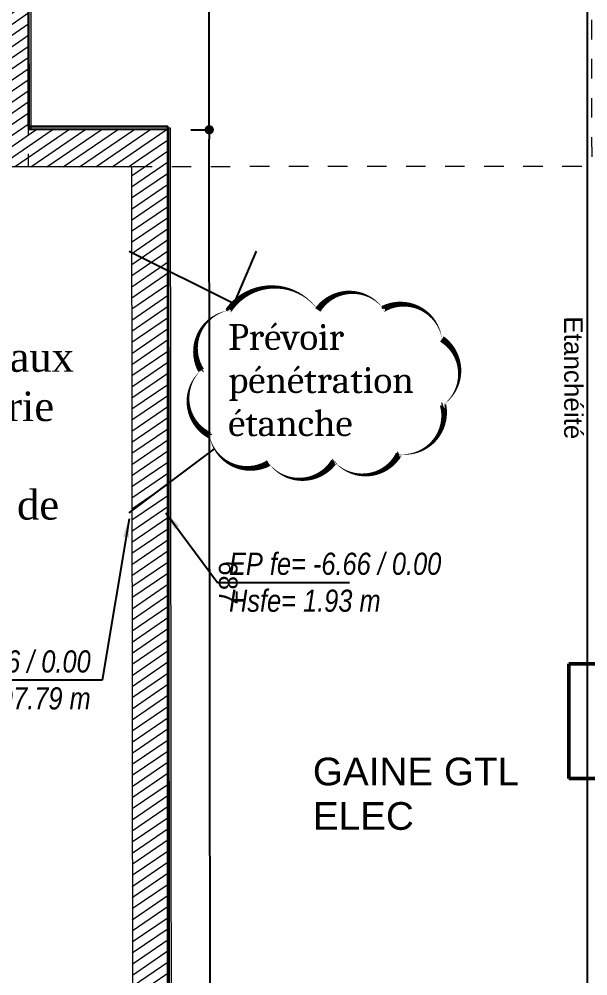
# Model space of a CAD drawing. Header units: centimetres. Extents: x 39595 to 63691, y -25920 to -14518.
# Drawn here: x 55277 to 55585, y -24584 to -24065 of the extents above; entities that cross this region are included whole.
import ezdxf

# ---------------------------------------------------------------- set-up
doc = ezdxf.new("R2010")
doc.units = ezdxf.units.CM
doc.header["$LTSCALE"] = 50.8
doc.header["$PDMODE"] = 1
doc.header["$PDSIZE"] = -2
doc.linetypes.add('CACHE', pattern=[20.0005, 20, -0.0004999999999988347])
doc.linetypes.add('Style de ligne -1', pattern=[0.41664, 0.20828, -0.20836])
for name, color, linetype in [('3-BAT C-Niveau-3', 7, 'Continuous'), ('prlm-EAU-EP', 141, 'Continuous'), ('prlm-EAU-EPEXT', 145, 'Continuous'), ('prlm-MOD', 64, 'Continuous')]:
    doc.layers.add(name, color=color, linetype=linetype)
doc.layers.add('prlm-ELEC-CFO', color=1, linetype='Continuous', lineweight=25)
doc.styles.add('Arial', font='arial.ttf')
doc.styles.add('Helvetica', font='arial.ttf')
doc.styles.add('prlm-eau-ep', font='timesbi.ttf', dxfattribs={"height": 18})
doc.styles.add('prlm-eau-euev', font='pala.ttf', dxfattribs={"height": 18})
doc.styles.add('prlm-mod', font='cambriaz.ttf', dxfattribs={"height": 18})
doc.dimstyles.new('IS', dxfattribs={"dimtxt": 10.08723958333333, "dimasz": 5.007446289062499, "dimexe": 2, "dimexo": 10, "dimgap": 3, "dimtad": 1, "dimdec": 1, "dimtxsty": 'Helvetica', "dimblk": 'DOT', "dimblk1": 'DOT', "dimblk2": 'DOT', "dimcen": 0, "dimdle": 10, "dimazin": 0, "dimtfac": 0.8, "dimtdec": 1, "dimtix": 1, "dimtmove": 0, "dimatfit": 0, "dimldrblk": 'VW_FILLEDARROW-1', "dimfxl": 1, "dimfrac": 2, "dimtolj": 1, "dimarcsym": 0})
doc.dimstyles.new('ISO-25', dxfattribs={"dimtxt": 2.5, "dimasz": 2.5, "dimexe": 1.25, "dimexo": 0.625, "dimtad": 1, "dimtxsty": 'Standard', "dimcen": 2.5, "dimadec": 0, "dimazin": 0, "dimtfac": 1, "dimtmove": 0, "dimatfit": 3, "dimfxl": 1, "dimarcsym": 0})
pattern_1 = [(34.32950566201475, (47530.98553109193, 24544.9044987842), (-2.346534392037473, 4.415175686989741), [])]

# ---------------------------------------------------------------- blocks, each defined once
blk = doc.blocks.new('_DOT')
at = {"color": 0, "linetype": 'ByBlock', "lineweight": -2}
blk.add_line((-0.5, 0), (-1, 0), dxfattribs=at)
at = {"color": 0, "linetype": 'ByBlock', "const_width": 0.5}
blk.add_lwpolyline([(-0.25, 0, 1), (0.25, 0, 1)], format="xyb", close=True, dxfattribs=at)
blk = doc.blocks.new('*D120')
at = {"layer": '3-BAT C-Niveau-3', "color": 0, "linetype": 'Continuous', "lineweight": -2, "transparency": 16777216}
for p, q in [((55369.15933499828, -23317.92618536326), (55381.15932984479, -23317.91506404184)), ((55379.90292578665, -24120.26196548), (55379.16397148868, -23322.92436173399)), ((55369.9075708662, -24125.27867738642), (55381.90756571271, -24125.26755606501))]:
    blk.add_line(p, q, dxfattribs=at)
at = {"layer": 'Defpoints', "color": 0, "linetype": 'Continuous', "transparency": 16777216}
for p in [(55131.08283880827, -23318.14682922764), (55379.1593307037, -23317.91691759541), (55327.90758889355, -24125.31760201139)]:
    blk.add_point(p, dxfattribs=at)
at = {"layer": '3-BAT C-Niveau-3', "color": 0, "linetype": 'Continuous', "lineweight": -2, "transparency": 16777216, "xscale": 5.007446289062499, "yscale": 5.007446289062499, "zscale": 5.007446289062499}
for p, rotation in [((55379.1593307037, -23317.91691759541), 90.05310040590868), ((55379.90756657162, -24125.26940961858), 270.0531004059087)]:
    blk.add_blockref('_DOT', p, dxfattribs=dict(at, rotation=rotation))
at = {"layer": '3-BAT C-Niveau-3', "color": 0, "linetype": 'Continuous', "lineweight": 5, "transparency": 16777216, "insert": (55387.57706497494, -23721.58570896693), "char_height": 10.08723958333333, "attachment_point": 5, "rotation": 270.0531004059087, "style": 'Helvetica'}
blk.add_mtext('\\A1;807', dxfattribs=at)
blk = doc.blocks.new('VW_FILLEDARROW-1')
at = {"color": 0, "linetype": 'Continuous', "lineweight": 5, "flags": 128}
blk.add_lwpolyline([(-1.996904024767802, 0.5350688207989913), (0, 0), (-1.996904024767802, -0.5350688207989918)], close=True, dxfattribs=at)
blk = doc.blocks.new('*D121')
at = {"layer": '3-BAT C-Niveau-3', "color": 0, "linetype": 'Continuous', "lineweight": -2, "transparency": 16777216}
for p, q in [((55369.90757085745, -24125.27867738643), (55381.90756570396, -24125.26755606502)), ((55380.54004576345, -24807.71953080203), (55379.91220734784, -24130.27685375716)), ((55390.54468225384, -24812.71770717276), (55378.54468740734, -24812.72882849418))]:
    blk.add_line(p, q, dxfattribs=at)
at = {"layer": 'Defpoints', "color": 0, "linetype": 'Continuous', "transparency": 16777216}
for p in [(55379.90756656288, -24125.26940961858), (55327.90758889355, -24125.31760201139), (55401.54467752863, -24812.70751262813)]:
    blk.add_point(p, dxfattribs=at)
at = {"layer": '3-BAT C-Niveau-3', "color": 0, "linetype": 'Continuous', "lineweight": -2, "transparency": 16777216, "xscale": 5.007446289062499, "yscale": 5.007446289062499, "zscale": 5.007446289062499}
for p, rotation in [((55379.90756656288, -24125.26940961858), 90.05310040590868), ((55380.54468654842, -24812.7269749406), 270.0531004059087)]:
    blk.add_blockref('_DOT', p, dxfattribs=dict(at, rotation=rotation))
at = {"layer": '3-BAT C-Niveau-3', "color": 0, "linetype": 'Continuous', "lineweight": 5, "transparency": 16777216, "insert": (55390.11996411958, -24370.62856699961), "char_height": 10.08723958333333, "attachment_point": 5, "rotation": 270.0531004059087, "style": 'Helvetica'}
blk.add_mtext('\\A1;687', dxfattribs=at)

msp = doc.modelspace()

# ---------------------------------------------------------------- hatches: boundary and pattern name
at = {"layer": '3-BAT C-Niveau-3', "linetype": 'Continuous', "lineweight": 5}
h = msp.add_hatch(dxfattribs=at)
h.set_pattern_fill('MURS MACONNERIE-2', angle=-10.67049433798526, style=0, pattern_type=2)
h.set_pattern_definition(pattern_1)
h.paths.add_polyline_path([(55281.5173727853, -23318.0074099341), (55261.49884583877, -23298.02595405895), (55262.28415277799, -24145.37842890378), (55282.26560865315, -24125.35990195723)])
h = msp.add_hatch(dxfattribs=at)
h.set_pattern_fill('MURS MACONNERIE-2', angle=-10.67049433798526, style=0, pattern_type=2)
h.set_pattern_definition(pattern_1)
h.paths.add_polyline_path([(55337.81722546618, -24145.30842657548), (55357.79868134133, -24125.28989962892), (55282.26560865315, -24125.35990195724), (55262.28415277799, -24145.37842890379)])
h = msp.add_hatch(dxfattribs=at)
h.set_pattern_fill('MURS MACONNERIE-2', angle=-10.67049433798526, style=0, pattern_type=2)
h.set_pattern_definition(pattern_1)
h.paths.add_polyline_path([(55357.79868134133, -24125.28989962894), (55337.81722546618, -24145.30842657547), (55338.45434545165, -24832.76599189749), (55358.43580132681, -24812.74746495096)])

# ---------------------------------------------------------------- linework, layer by layer
at = {"layer": '3-BAT C-Niveau-3', "color": 7, "linetype": 'Continuous', "lineweight": 18}
for p, q in [((55281.5173727853, -23318.0074099341), (55282.26560865315, -24125.35990195723)), ((55357.79868134133, -24125.28989962894), (55358.43580132681, -24812.74746495096)), ((55337.81722546618, -24145.30842657548), (55262.28415277799, -24145.37842890379))]:
    msp.add_line(p, q, dxfattribs=at)
at = {"layer": '3-BAT C-Niveau-3', "color": 7, "linetype": 'Continuous', "lineweight": 5}
for p, q in [((55281.96714832131, -23803.31881433565), (55282.26560865315, -24125.35990195724)), ((55357.79868134133, -24125.28989962892), (55282.26560865315, -24125.35990195724)), ((55357.79868134133, -24125.28989962892), (55358.43580132681, -24812.74746495095)), ((55337.81722546618, -24145.30842657548), (55262.28415277799, -24145.37842890379)), ((55337.81722546618, -24145.30842657547), (55338.45434545165, -24832.76599189749))]:
    msp.add_line(p, q, dxfattribs=at)
at = {"layer": '3-BAT C-Niveau-3', "color": 7, "linetype": 'Continuous', "lineweight": 13}
for p, q in [((55357.79868134133, -24125.28989962892), (55282.26560865315, -24125.35990195724)), ((55337.81722546618, -24145.30842657547), (55338.45434545165, -24832.76599189749))]:
    msp.add_line(p, q, dxfattribs=at)
at = {"layer": '3-BAT C-Niveau-3', "color": 7, "linetype": 'Continuous', "lineweight": 13, "flags": 128}
for points in [[(55281.5173727853, -23318.00740993411), (55282.51737235585, -23318.00648315733), (55283.26560822225, -24125.35897518047), (55282.26560865171, -24125.35990195726)], [(55357.79775456454, -24124.28990005833), (55357.79868134132, -24125.28989962886), (55282.26560865315, -24125.35990195724), (55282.26468187636, -24124.3599023867)], [(55357.79775456454, -24124.28990005832), (55358.79775413508, -24124.28897328154), (55359.43580089611, -24812.74653817419), (55358.43580132558, -24812.74746495097)]]:
    msp.add_lwpolyline(points, close=True, dxfattribs=at)
at = {"layer": '3-BAT C-Niveau-3', "color": 7, "linetype": 'Style de ligne -1', "lineweight": 5, "flags": 128}
msp.add_lwpolyline([(55586.99163079137, -23981.10227939091), (55587.14359915141, -24145.07735658138), (55281.9261441843, -24145.36022515434), (55281.77417582426, -23981.38514796388)], close=True, dxfattribs=at)
at = {"layer": 'prlm-EAU-EP'}
msp.add_lwpolyline([(55281.9136398766, -23318.16444385988), (55584.77322576607, -23318.16444386), (55584.77305199717, -24810.97517840651), (55357.44657128358, -24810.97515195217), (55357.4466513064, -24123.51729139667), (55281.91354615639, -24123.51728260691)], close=True, dxfattribs=at)
at = {"layer": 'prlm-ELEC-CFO', "linetype": 'CACHE', "lineweight": 50}
msp.add_lwpolyline([(55574.69567102481, -24414.55282209766), (55594.69566338394, -24414.55282209772), (55594.695663384, -24476.6019201356), (55574.69567102478, -24476.6019201356)], close=True, dxfattribs=at)
at = {"layer": 'prlm-MOD', "color": 6}
for points in [[(55336.44664343404, -24190.97651641262), (55393.37827187566, -24219.37274167447)], [(55393.37827187566, -24219.37274167442), (55405.50522543817, -24190.97651641239)], [(55336.44662694681, -24332.65546022145), (55382.75515941995, -24298.14484202425)]]:
    msp.add_lwpolyline(points, dxfattribs=at)
msp.add_lwpolyline([(55438.7483359865, -24222.84398556255, 0, 3.5, 0.52056705), (55390.28101514101, -24223.14673956733, 0, 3.5, 0.52056705), (55390.28101514107, -24223.14673956745, 0, 3.5, 0.52056705), (55375.43788244559, -24255.54577974957, 0, 3.5, 0.52056705), (55375.43788244565, -24255.54577974974, 0, 3.5, 0.52056705), (55379.98165020153, -24290.67002137173, 0, 3.5, 0.52056705), (55379.98165020165, -24290.67002137179, 0, 3.5, 0.52056705), (55412.09129557804, -24305.80972936405, 0, 3.5, 0.52056705), (55412.09129557804, -24305.80972936405, 0, 3.5, 0.52056705), (55447.53301871744, -24304.901328884, 0, 3.5, 0.52056705), (55447.53301871741, -24304.90132888412, 0, 3.5, 0.52056705), (55482.67188907602, -24300.96504219167, 0, 3.5, 0.52056705), (55482.67188907597, -24300.96504219184, 0, 3.5, 0.52056705), (55506.60269671794, -24274.31908966193, 0, 3.5, 0.52056705), (55506.60269671791, -24274.31908966204, 0, 3.5, 0.52056705), (55505.99685172156, -24238.58927079709, 0, 3.5, 0.52056705), (55505.99685172156, -24238.58927079709, 0, 3.5, 0.52056705), (55474.19005912573, -24222.23840831999, 0, 3.5, 0.52056705), (55474.19005912567, -24222.23840832017, 0, 3.5, 0.52056705), (55438.74833598653, -24222.84398556279, 0, 0, 0)], format="xyseb", dxfattribs=at)

# ---------------------------------------------------------------- texts
at = {"layer": '3-BAT C-Niveau-3', "color": 7, "insert": (55582.31302224776, -24259.61371949146), "char_height": 10.08723958333333, "attachment_point": 2, "rotation": 270.0531004059033, "line_spacing_factor": 0.8342879715583646, "style": 'Helvetica'}
msp.add_mtext('Etanchéité\\P', dxfattribs=at)
at = {"layer": 'prlm-EAU-EP', "insert": (55390.61063234058, -24370.40688428614), "char_height": 11.99999999999999, "width": 136.3174892350967, "attachment_point": 4, "style": 'prlm-eau-ep'}
msp.add_mtext('\\pxt15000;{\\fArial Narrow|b0|i1|c0|p34;EP fe= -6.66 / 0.00 Hsfe= 1.93 m}', dxfattribs=at)
at = {"layer": 'prlm-EAU-EPEXT'}
for s, insert, char_height, width, attachment_point, style in [('Attentes EP sous dallage et réseaux EP sous dallage au lot maçonnerie\\P\\PRéseaux sous dallage : Principe de cheminement non-contractuel', (54963.64883674671, -24240.36048744624), 16, 350.5736029092946, 1, 'prlm-eau-euev'), ('\\pxt15000;{\\fArial Narrow|b0|i1|c0|p34;EP fe= -6.66 / 0.00 NGF = 197.79 m}', (55315.65333440383, -24423.30924542137), 11.99999999999999, 136.3174892350966, 6, 'prlm-eau-ep')]:
    msp.add_mtext(s, dxfattribs=dict(at, insert=insert, char_height=char_height, width=width, attachment_point=attachment_point, style=style))
at = {"layer": 'prlm-ELEC-CFO', "style": 'Arial'}
for s, p in [('GAINE GTL', (55436.03540618486, -24480.32090390921)), ('ELEC', (55436.03540618489, -24504.41708399116))]:
    msp.add_text(s, height=15, dxfattribs=at).set_placement(p)
at = {"layer": 'prlm-MOD', "color": 6, "insert": (55390.15329269767, -24230.48303750657), "char_height": 14, "width": 89.15502638071676, "attachment_point": 1, "style": 'prlm-mod'}
msp.add_mtext('Prévoir pénétration étanche', dxfattribs=at)

# ---------------------------------------------------------------- dimensions: what is measured, and where the dimension line sits
at = {"layer": '3-BAT C-Niveau-3', "color": 7, "linetype": 'Continuous', "lineweight": 5}
dim = msp.add_linear_dim(base=(55379.1593307037, -23317.91691759541), p1=(55327.90758889355, -24125.31760201139), p2=(55131.08283880828, -23318.14682922765), angle=270.0531004059087, dimstyle='IS', override={"dimtxt": 10.08723958333333, "dimdec": 0, "dimpost": '<>', "dimtxsty": 'Helvetica', "dimtmove": 2}, dxfattribs=at)
dim.commit()
dim.dimension.update_dxf_attribs({"geometry": '*D120', "text_midpoint": (55387.57706497494, -23721.58570896693)})
dim = msp.add_linear_dim(base=(55379.90756656288, -24125.26940961858), p1=(55401.54467752863, -24812.70751262813), p2=(55327.90758889355, -24125.31760201139), angle=270.0531004059087, dimstyle='IS', override={"dimtxt": 10.08723958333333, "dimdec": 0, "dimpost": '<>', "dimtxsty": 'Helvetica', "dimtmove": 2}, dxfattribs=at)
dim.commit()
dim.dimension.update_dxf_attribs({"geometry": '*D121', "text_midpoint": (55390.11996411958, -24370.62856699961), "dimtype": 160})

# ---------------------------------------------------------------- leaders
at = {"layer": 'prlm-EAU-EP'}
msp.add_leader([(55356.44662694681, -24332.65546254877), (55384.33456158674, -24370.40688428596), (55455.83265613885, -24370.40688428637)], dimstyle='ISO-25', override={"dimasz": 10, "dimtad": 0}, dxfattribs=at)
at = {"layer": 'prlm-EAU-EPEXT'}
msp.add_leader([(55336.44662655295, -24336.04010497644), (55321.9294051577, -24423.30924542125), (55250.43131060559, -24423.30924542125)], dimstyle='ISO-25', override={"dimasz": 10, "dimtad": 0}, dxfattribs=at)

doc.saveas('drawing.dxf')
